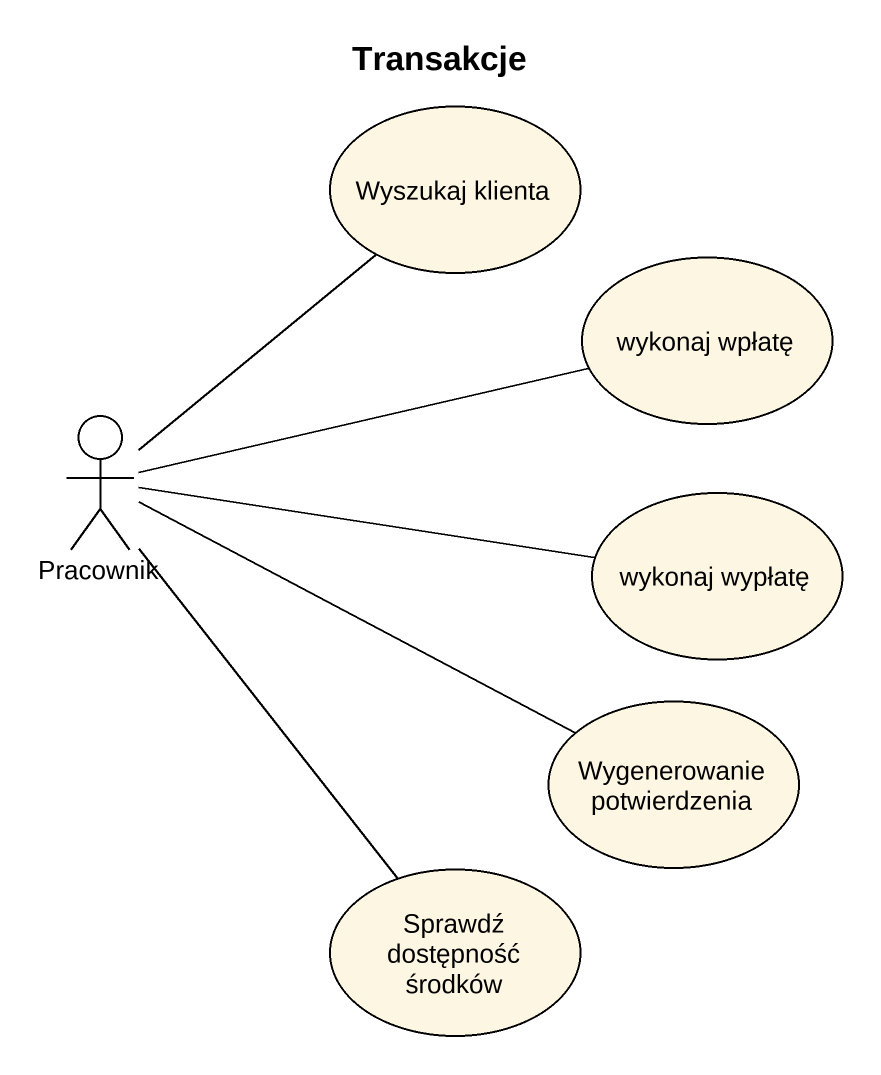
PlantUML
@startuml
title Transakcje
usecase "Wyszukaj klienta" as Wyszukaj_klienta
usecase "wykonaj wpłatę" as wykonaj_wpłatę
actor Pracownik
usecase "wykonaj wypłatę" as wykonaj_wypłatę
usecase "Wygenerowanie potwierdzenia" as Wygenerowanie_potwierdzenia
usecase "Sprawdź dostępność środków" as Sprawdź_dostępność_środków
Pracownik -up- Wyszukaj_klienta
Pracownik -right- wykonaj_wpłatę
Pracownik -right- wykonaj_wypłatę
Pracownik -right- Wygenerowanie_potwierdzenia
Pracownik -- Sprawdź_dostępność_środków
@enduml
